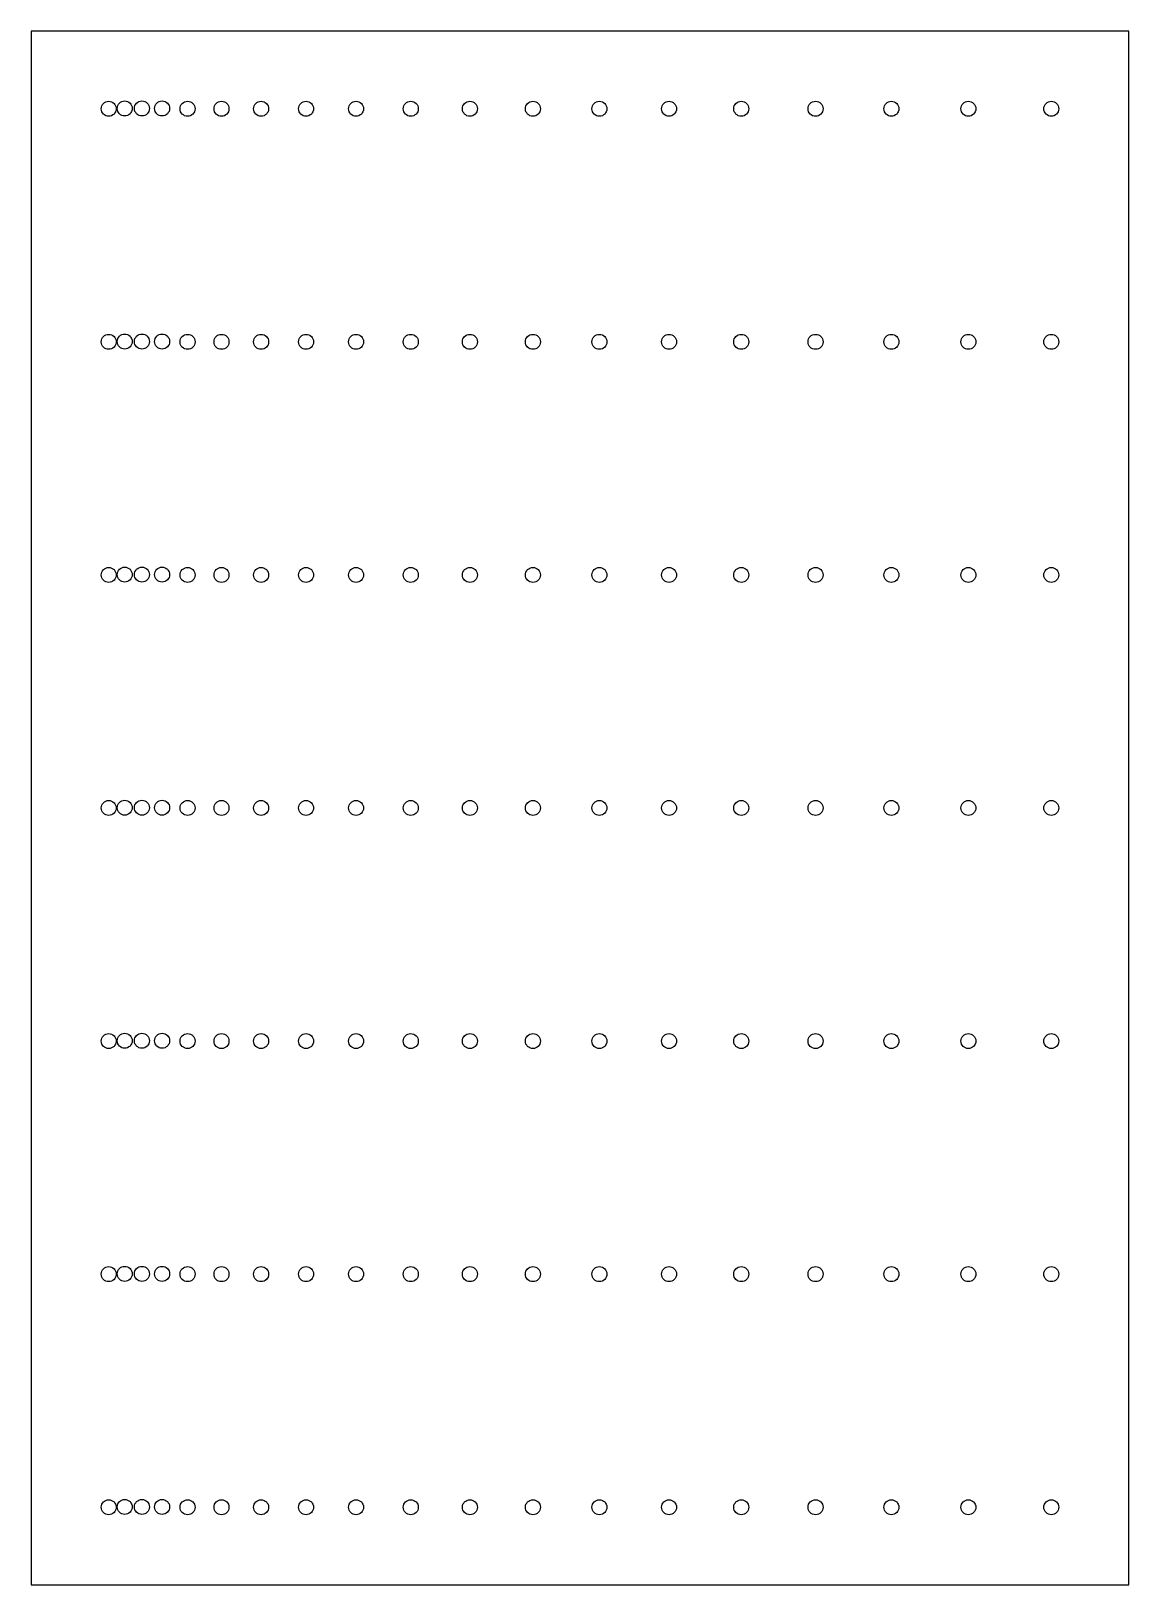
# Model space of a CAD drawing. Header units: millimetres. Extents: x 507 to 837, y -1189 to -722.
import ezdxf

# ---------------------------------------------------------------- set-up
doc = ezdxf.new("R2010")
doc.units = ezdxf.units.MM
doc.header["$MEASUREMENT"] = 0
doc.layers.add('Défaut', color=18, linetype='Continuous', true_color=0x000000)

msp = doc.modelspace()

# ---------------------------------------------------------------- linework, layer by layer
at = {"layer": 'Défaut'}
msp.add_lwpolyline([(506.61, -1188.7), (836.61, -1188.7), (836.61, -721.94), (506.61, -721.94)], close=True, dxfattribs=at)
for centre in [(529.95, -745.28), (534.77, -745.19), (539.92, -745.19), (546, -745.19), (553.64, -745.28), (563.85, -745.28), (575.76, -745.28), (589.27, -745.28), (604.3, -745.28), (620.75, -745.28), (638.51, -745.28), (657.45, -745.28), (677.45, -745.28), (698.37, -745.28), (720.07, -745.28), (742.4, -745.28), (765.21, -745.28), (788.34, -745.28), (813.27, -745.28), (529.95, -815.29), (534.77, -815.2), (539.92, -815.2), (546, -815.2), (553.64, -815.29), (563.85, -815.29), (575.76, -815.29), (589.27, -815.29), (604.3, -815.29), (620.75, -815.29), (638.51, -815.29), (657.45, -815.29), (677.45, -815.29), (698.37, -815.29), (720.07, -815.29), (742.4, -815.29), (765.21, -815.29), (788.34, -815.29), (813.27, -815.29), (529.95, -885.31), (534.77, -885.22), (539.92, -885.22), (546, -885.22), (553.64, -885.31), (563.85, -885.31), (575.76, -885.31), (589.27, -885.31), (604.3, -885.31), (620.75, -885.31), (638.51, -885.31), (657.45, -885.31), (677.45, -885.31), (698.37, -885.31), (720.07, -885.31), (742.4, -885.31), (765.21, -885.31), (788.34, -885.31), (813.27, -885.31), (529.95, -955.32), (534.77, -955.23), (539.92, -955.23), (546, -955.23), (553.64, -955.32), (563.85, -955.32), (575.76, -955.32), (589.27, -955.32), (604.3, -955.32), (620.75, -955.32), (638.51, -955.32), (657.45, -955.32), (677.45, -955.32), (698.37, -955.32), (720.07, -955.32), (742.4, -955.32), (765.21, -955.32), (788.34, -955.32), (813.27, -955.32), (529.95, -1025.34), (534.77, -1025.25), (539.92, -1025.25), (546, -1025.25), (553.64, -1025.34), (563.85, -1025.34), (575.76, -1025.34), (589.27, -1025.34), (604.3, -1025.34), (620.75, -1025.34), (638.51, -1025.34), (657.45, -1025.34), (677.45, -1025.34), (698.37, -1025.34), (720.07, -1025.34), (742.4, -1025.34), (765.21, -1025.34), (788.34, -1025.34), (813.27, -1025.34), (529.95, -1095.35), (534.77, -1095.26), (539.92, -1095.26), (546, -1095.26), (553.64, -1095.35), (563.85, -1095.35), (575.76, -1095.35), (589.27, -1095.35), (604.3, -1095.35), (620.75, -1095.35), (638.51, -1095.35), (657.45, -1095.35), (677.45, -1095.35), (698.37, -1095.35), (720.07, -1095.35), (742.4, -1095.35), (765.21, -1095.35), (788.34, -1095.35), (813.27, -1095.35), (529.95, -1165.37), (534.77, -1165.27), (539.92, -1165.27), (546, -1165.27), (553.64, -1165.37), (563.85, -1165.37), (575.76, -1165.37), (589.27, -1165.37), (604.3, -1165.37), (620.75, -1165.37), (638.51, -1165.37), (657.45, -1165.37), (677.45, -1165.37), (698.37, -1165.37), (720.07, -1165.37), (742.4, -1165.37), (765.21, -1165.37), (788.34, -1165.37), (813.27, -1165.37)]:
    msp.add_circle(centre, 2.25, dxfattribs=at)

doc.saveas('drawing.dxf')
